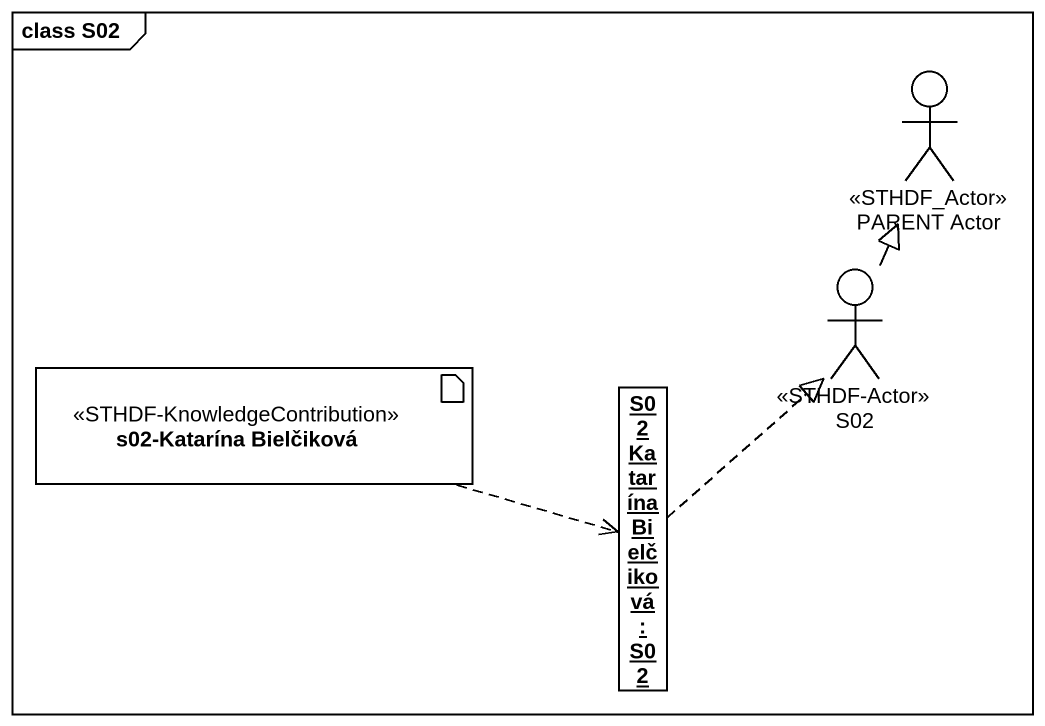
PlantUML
@startuml
mainframe class S02
allowmixing
hide circle
hide empty members
actor "PARENT Actor" as PARENT_Actor <<STHDF_Actor>>
actor S02 <<STHDF-Actor>>
artifact "s02-Katarína Bielčiková" as s02_Katarína_Bielčiková <<STHDF-KnowledgeContribution>>
object "S02 Katarína Bielčiková : S02" as S02_Katarína_Bielčiková
S02 -up-|> PARENT_Actor
s02_Katarína_Bielčiková .right.> S02_Katarína_Bielčiková
S02_Katarína_Bielčiková .up.|> S02
@enduml
